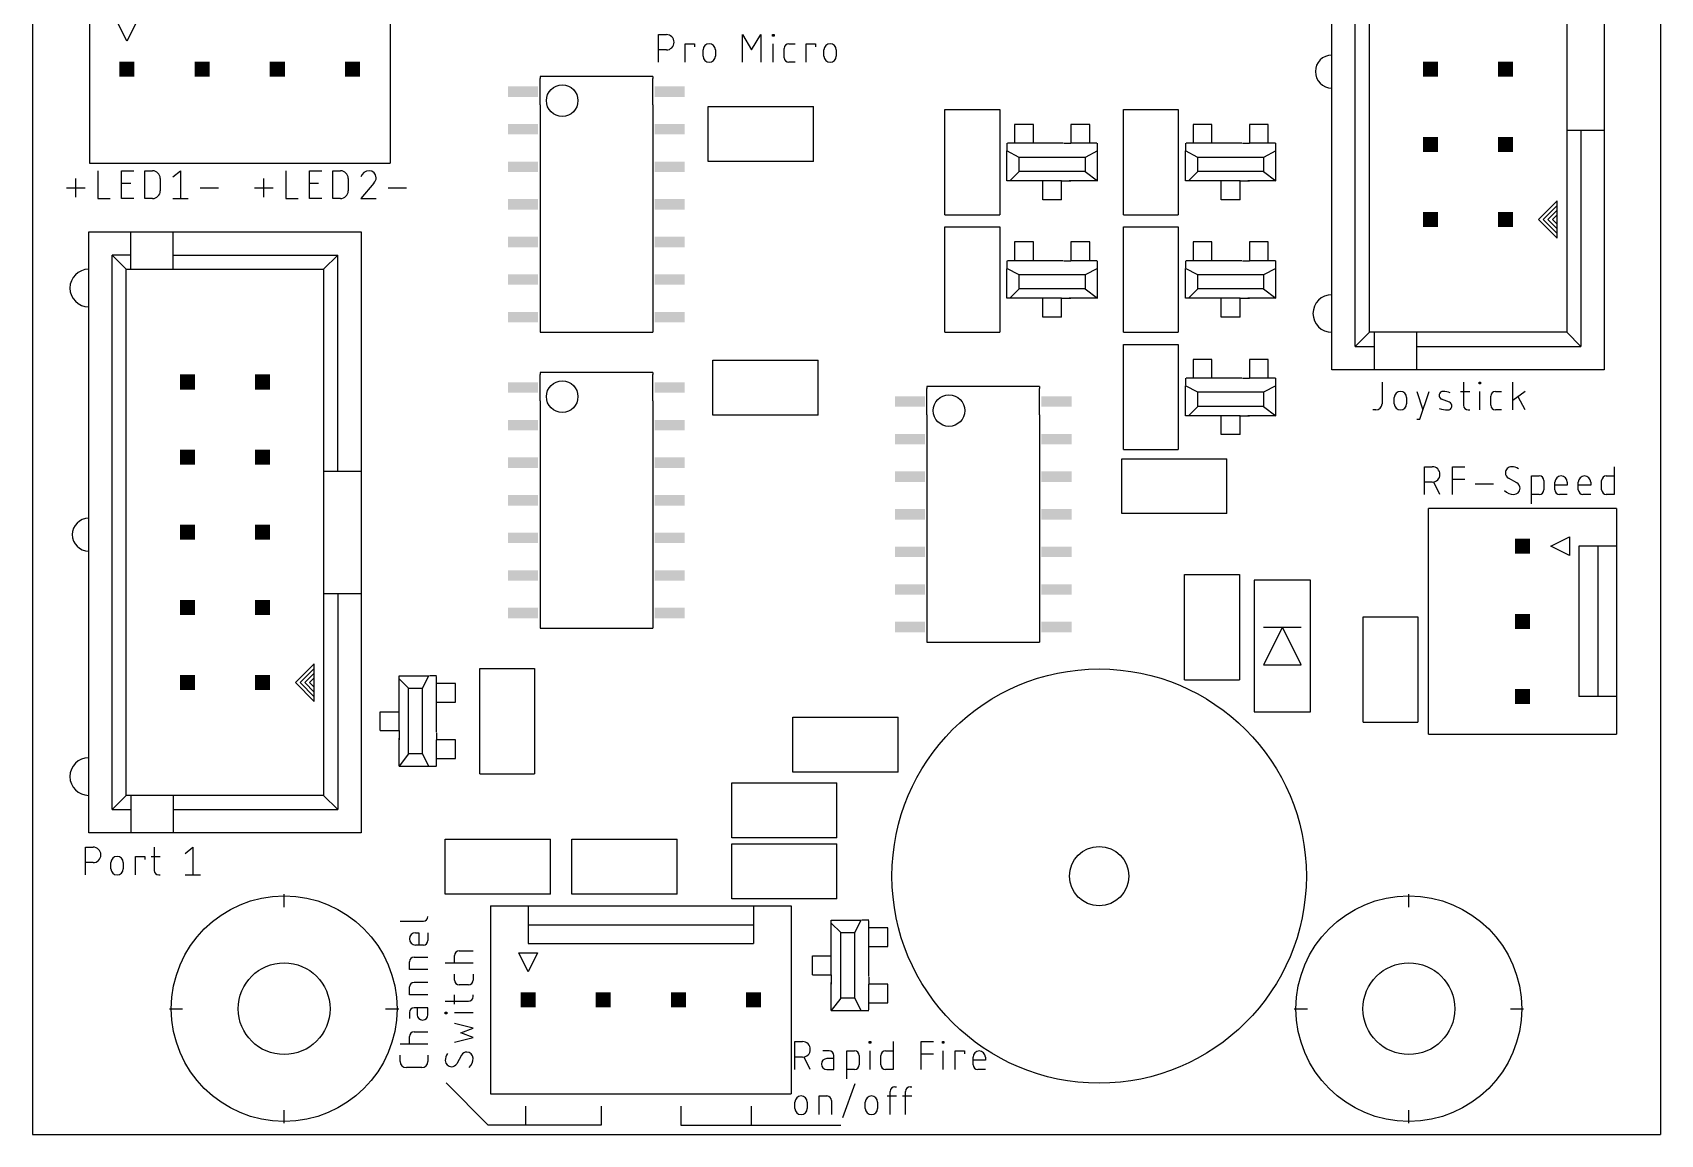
# Model space of a CAD drawing. Extents: x 0 to 55, y 0 to 97.5.
# Drawn here: x 0 to 55, y 0 to 37.2 of the extents above; entities that cross this region are included whole.
import ezdxf

# ---------------------------------------------------------------- set-up
doc = ezdxf.new("R2010")
doc.units = 0
for name, color, linetype in [('20', 30, 'CONTINUOUS'), ('21', 253, 'CONTINUOUS'), ('51', 253, 'CONTINUOUS')]:
    doc.layers.add(name, color=color, linetype=linetype)

# ---------------------------------------------------------------- blocks, each defined once
blk = doc.blocks.new('RECT')
blk.add_solid([(-0.5, -0.5), (0.5, -0.5), (-0.5, 0.5), (0.5, 0.5)])

msp = doc.modelspace()

# ---------------------------------------------------------------- linework, layer by layer
at = {"layer": '20'}
for p, q in [((0, 72), (0, 0)), ((55, 72), (55, 0)), ((0, 0), (55, 0))]:
    msp.add_line(p, q, dxfattribs=at)
at = {"layer": '21'}
for p, q in [((43.8962, 25.84), (43.8962, 46.16)), ((44.69, 26.6337), (44.69, 45.3663)), ((45.1662, 27.11), (45.1662, 44.89)), ((1.92, 39.175), (1.92, 32.825)), ((12.08, 39.175), (12.08, 32.825)), ((51.8338, 38.0638), (51.8338, 33.9362)), ((53.1038, 38.0638), (53.1038, 33.9362)), ((3.19, 36.9525), (2.8725, 37.5875)), ((3.5075, 37.5875), (3.19, 36.9525)), ((21.1518, 36.2331), (21.1518, 37.1729)), ((21.1518, 37.1729), (21.4129, 37.1729)), ((22.0495, 36.2331), (22.0495, 36.8596)), ((22.0495, 36.8596), (22.3628, 36.8596)), ((22.3628, 36.8596), (22.3628, 36.7552)), ((23.9821, 36.2331), (23.9821, 37.1729)), ((23.9821, 37.1729), (24.2954, 36.6508)), ((24.2954, 36.6508), (24.6086, 37.1729)), ((24.6086, 37.1729), (24.6086, 36.2331)), ((25.0008, 37.1207), (25.0008, 37.1729)), ((25.0008, 37.1729), (25.053, 37.1729)), ((25.053, 37.1207), (25.0008, 37.1207)), ((25.0269, 36.2331), (25.0269, 36.8596)), ((25.053, 37.1729), (25.053, 37.1207)), ((25.5548, 36.8596), (25.7637, 36.8596)), ((26.1338, 36.2331), (26.1338, 36.8596)), ((26.1338, 36.8596), (26.4471, 36.8596)), ((26.4471, 36.8596), (26.4471, 36.7552)), ((21.4129, 36.6508), (21.1518, 36.6508)), ((22.654, 36.4419), (22.654, 36.6508)), ((23.0717, 36.6508), (23.0717, 36.4419)), ((25.3982, 36.3897), (25.3982, 36.703)), ((26.7383, 36.4419), (26.7383, 36.6508)), ((27.156, 36.6508), (27.156, 36.4419)), ((20.955, 35.7505), (17.145, 35.7505)), ((17.145, 35.7505), (17.145, 35.687)), ((20.955, 35.7505), (20.955, 35.687)), ((25.7637, 36.2331), (25.5548, 36.2331)), ((17.145, 34.798), (17.145, 34.417)), ((20.955, 34.798), (20.955, 34.417)), ((22.8283, 34.7409), (26.3843, 34.7409)), ((22.8283, 32.8867), (22.8283, 34.7409)), ((26.3843, 32.8867), (26.3843, 34.7409)), ((30.8229, 31.0833), (30.8229, 34.6393)), ((30.8229, 34.6393), (32.6771, 34.6393)), ((32.6771, 34.6393), (32.6771, 31.0833)), ((36.8554, 31.0833), (36.8554, 34.6393)), ((36.8554, 34.6393), (38.7096, 34.6393)), ((38.7096, 34.6393), (38.7096, 31.0833)), ((51.8338, 33.9362), (51.8338, 27.11)), ((51.8338, 33.9362), (52.31, 33.9362)), ((52.31, 33.9362), (53.1038, 33.9362)), ((52.31, 33.9362), (52.31, 26.6337)), ((53.1038, 33.9362), (53.1038, 25.84)), ((17.145, 33.528), (17.145, 33.147)), ((20.955, 33.528), (20.955, 33.147)), ((32.92, 33.4963), (32.92, 33.2582)), ((33.3374, 33.02), (32.92, 33.2375)), ((32.92, 32.2262), (32.92, 33.2375)), ((35.5601, 33.02), (33.3374, 33.02)), ((33.3375, 32.5436), (33.3375, 33.0201)), ((34.825, 33.4963), (34.0725, 33.4963)), ((35.9775, 33.2375), (35.5601, 33.02)), ((35.5601, 33.02), (35.5601, 32.5438)), ((35.9776, 32.2263), (35.9776, 33.4963)), ((38.9524, 33.4963), (38.9524, 33.2582)), ((39.3698, 33.02), (38.9524, 33.2375)), ((38.9524, 32.2262), (38.9524, 33.2375)), ((41.5926, 33.02), (39.3698, 33.02)), ((39.37, 32.5436), (39.37, 33.0201)), ((40.8575, 33.4963), (40.105, 33.4963)), ((42.01, 33.2375), (41.5926, 33.02)), ((41.5926, 33.02), (41.5926, 32.5438)), ((42.01, 32.2263), (42.01, 33.4963)), ((1.92, 32.825), (12.08, 32.825)), ((2.2091, 32.5692), (2.2091, 31.6294)), ((3.0016, 31.6294), (3.0016, 32.5692)), ((3.0016, 32.5692), (3.4193, 32.5692)), ((3.7924, 31.6294), (3.7924, 32.5692)), ((3.7924, 32.5692), (4.0534, 32.5692)), ((4.7372, 32.3603), (4.9983, 32.5692)), ((4.9983, 32.5692), (4.9983, 31.6294)), ((8.5591, 32.5692), (8.5591, 31.6294)), ((9.3516, 31.6294), (9.3516, 32.5692)), ((9.3516, 32.5692), (9.7693, 32.5692)), ((10.1424, 31.6294), (10.1424, 32.5692)), ((10.1424, 32.5692), (10.4034, 32.5692)), ((26.3843, 32.8867), (22.8283, 32.8867)), ((33.3375, 32.5436), (33.0201, 32.2263)), ((33.9725, 32.5438), (33.3375, 32.5436)), ((35.5601, 32.5438), (33.9725, 32.5438)), ((35.5601, 32.5438), (35.9776, 32.2263)), ((39.37, 32.5436), (39.0526, 32.2263)), ((40.005, 32.5438), (39.37, 32.5436)), ((41.5926, 32.5438), (40.005, 32.5438)), ((41.5926, 32.5438), (42.01, 32.2263)), ((1.1494, 31.9948), (1.7759, 31.9948)), ((1.4626, 31.6816), (1.4626, 32.3081)), ((3.0016, 32.1515), (3.3149, 32.1515)), ((4.3145, 32.3081), (4.3145, 31.8904)), ((5.6604, 31.9948), (6.2869, 31.9948)), ((7.4994, 31.9948), (8.1259, 31.9948)), ((7.8126, 31.6816), (7.8126, 32.3081)), ((9.3516, 32.1515), (9.6649, 32.1515)), ((10.6645, 32.3081), (10.6645, 31.8904)), ((11.531, 32.1515), (11.0872, 31.6294)), ((12.0104, 31.9948), (12.6369, 31.9948)), ((17.145, 32.258), (17.145, 31.877)), ((20.955, 32.258), (20.955, 31.877)), ((33.0201, 32.2263), (32.92, 32.2262)), ((33.8725, 32.2263), (33.0201, 32.2263)), ((35.9776, 32.2263), (35.0251, 32.2263)), ((39.0526, 32.2263), (38.9524, 32.2262)), ((39.9049, 32.2263), (39.0526, 32.2263)), ((42.01, 32.2263), (41.0575, 32.2263)), ((2.2091, 31.6294), (2.6268, 31.6294)), ((3.4193, 31.6294), (3.0016, 31.6294)), ((4.0534, 31.6294), (3.7924, 31.6294)), ((4.7372, 31.6294), (5.2593, 31.6294)), ((8.5591, 31.6294), (8.9768, 31.6294)), ((9.7693, 31.6294), (9.3516, 31.6294)), ((10.4034, 31.6294), (10.1424, 31.6294)), ((11.0872, 31.6294), (11.6093, 31.6294)), ((51.5162, 31.555), (50.8812, 30.92)), ((51.5162, 31.3962), (51.04, 30.92)), ((51.5162, 31.3962), (51.5162, 31.555)), ((51.5162, 31.2375), (51.5162, 31.3962)), ((17.145, 30.988), (17.145, 30.607)), ((20.955, 30.988), (20.955, 30.607)), ((30.8229, 31.0833), (32.6771, 31.0833)), ((36.8554, 31.0833), (38.7096, 31.0833)), ((50.8812, 30.92), (51.5162, 30.285)), ((51.04, 30.92), (51.5162, 30.4437)), ((51.5162, 31.2375), (51.1987, 30.92)), ((51.1987, 30.92), (51.5162, 30.6025)), ((51.5162, 31.0787), (51.3575, 30.92)), ((51.3575, 30.92), (51.5162, 30.7612)), ((51.5162, 31.0787), (51.5162, 31.2375)), ((51.5162, 30.7612), (51.5162, 31.0787)), ((1.8962, 10.19), (1.8962, 30.51)), ((1.8962, 30.51), (3.325, 30.51)), ((3.325, 30.51), (4.7537, 30.51)), ((3.325, 29.7163), (3.325, 30.51)), ((4.7537, 30.51), (11.1038, 30.51)), ((4.7537, 29.7163), (4.7537, 30.51)), ((11.1038, 30.51), (11.1038, 22.4138)), ((30.8229, 27.1145), (30.8229, 30.6705)), ((30.8229, 30.6705), (32.6771, 30.6705)), ((32.6771, 30.6705), (32.6771, 27.1145)), ((36.8554, 27.1145), (36.8554, 30.6705)), ((36.8554, 30.6705), (38.7096, 30.6705)), ((38.7096, 30.6705), (38.7096, 27.1145)), ((51.5162, 30.6025), (51.5162, 30.7612)), ((51.5162, 30.4437), (51.5162, 30.6025)), ((51.5162, 30.285), (51.5162, 30.4437)), ((2.69, 10.9837), (2.69, 29.7163)), ((3.325, 29.7163), (2.69, 29.7163)), ((3.1662, 29.24), (2.69, 29.7163)), ((3.325, 29.24), (3.325, 29.7163)), ((4.7537, 29.24), (4.7537, 29.7163)), ((4.7537, 29.7163), (10.31, 29.7163)), ((9.8338, 29.24), (10.31, 29.7163)), ((10.31, 22.4138), (10.31, 29.7163)), ((17.145, 29.718), (17.145, 29.337)), ((20.955, 29.718), (20.955, 29.337)), ((3.1662, 11.46), (3.1662, 29.24)), ((3.1662, 29.24), (3.325, 29.24)), ((3.325, 29.24), (4.7537, 29.24)), ((4.7537, 29.24), (9.8338, 29.24)), ((9.8338, 29.24), (9.8338, 22.4138)), ((32.92, 29.5275), (32.92, 29.2894)), ((33.3374, 29.0512), (32.92, 29.2687)), ((32.92, 28.2574), (32.92, 29.2687)), ((34.825, 29.5275), (34.0725, 29.5275)), ((35.9775, 29.2687), (35.5601, 29.0512)), ((35.9776, 28.2575), (35.9776, 29.5275)), ((38.9524, 29.5275), (38.9524, 29.2894)), ((39.3698, 29.0512), (38.9524, 29.2687)), ((38.9524, 28.2574), (38.9524, 29.2687)), ((40.8575, 29.5275), (40.105, 29.5275)), ((42.01, 29.2687), (41.5926, 29.0512)), ((42.01, 28.2575), (42.01, 29.5275)), ((35.5601, 29.0512), (33.3374, 29.0512)), ((33.3375, 28.5749), (33.3375, 29.0513)), ((35.5601, 29.0512), (35.5601, 28.575)), ((41.5926, 29.0512), (39.3698, 29.0512)), ((39.37, 28.5749), (39.37, 29.0513)), ((41.5926, 29.0512), (41.5926, 28.575)), ((17.145, 28.448), (17.145, 28.067)), ((20.955, 28.448), (20.955, 28.067)), ((33.0201, 28.2575), (32.92, 28.2574)), ((33.3375, 28.5749), (33.0201, 28.2575)), ((33.8725, 28.2575), (33.0201, 28.2575)), ((33.9725, 28.575), (33.3375, 28.5749)), ((35.5601, 28.575), (33.9725, 28.575)), ((35.9776, 28.2575), (35.0251, 28.2575)), ((35.5601, 28.575), (35.9776, 28.2575)), ((39.0526, 28.2575), (38.9524, 28.2574)), ((39.37, 28.5749), (39.0526, 28.2575)), ((39.9049, 28.2575), (39.0526, 28.2575)), ((40.005, 28.575), (39.37, 28.5749)), ((41.5926, 28.575), (40.005, 28.575)), ((42.01, 28.2575), (41.0575, 28.2575)), ((41.5926, 28.575), (42.01, 28.2575)), ((17.145, 27.178), (17.145, 27.1145)), ((17.145, 27.1145), (20.955, 27.1145)), ((20.955, 27.178), (20.955, 27.1145)), ((30.8229, 27.1145), (32.6771, 27.1145)), ((36.8554, 27.1145), (38.7096, 27.1145)), ((44.69, 26.6337), (45.1662, 27.11)), ((45.325, 27.11), (45.1662, 27.11)), ((46.7537, 27.11), (45.325, 27.11)), ((45.325, 27.11), (45.325, 26.6337)), ((51.8338, 27.11), (46.7537, 27.11)), ((46.7537, 27.11), (46.7537, 26.6337)), ((52.31, 26.6337), (51.8338, 27.11)), ((36.8554, 23.1457), (36.8554, 26.7018)), ((36.8554, 26.7018), (38.7096, 26.7018)), ((38.7096, 26.7018), (38.7096, 23.1457)), ((44.69, 26.6337), (45.325, 26.6337)), ((45.325, 26.6337), (45.325, 25.84)), ((46.7537, 26.6337), (46.7537, 25.84)), ((46.7537, 26.6337), (52.31, 26.6337)), ((22.987, 26.1684), (26.543, 26.1684)), ((22.987, 24.3142), (22.987, 26.1684)), ((26.543, 24.3142), (26.543, 26.1684)), ((20.955, 25.7492), (17.145, 25.7492)), ((17.145, 25.7492), (17.145, 25.6858)), ((20.955, 25.7492), (20.955, 25.6858)), ((38.9524, 25.5587), (38.9524, 25.3207)), ((39.3698, 25.0825), (38.9524, 25.3)), ((38.9524, 24.2887), (38.9524, 25.3)), ((40.8575, 25.5587), (40.105, 25.5587)), ((42.01, 25.3), (41.5926, 25.0825)), ((42.01, 24.2888), (42.01, 25.5587)), ((45.325, 25.84), (43.8962, 25.84)), ((46.7537, 25.84), (45.325, 25.84)), ((45.5951, 25.4254), (45.5951, 24.6944)), ((53.1038, 25.84), (46.7537, 25.84)), ((48.3495, 25.4254), (48.3495, 24.6422)), ((48.8705, 25.3732), (48.8705, 25.4254)), ((48.8705, 25.4254), (48.9227, 25.4254)), ((48.9227, 25.3732), (48.8705, 25.3732)), ((48.9227, 25.4254), (48.9227, 25.3732)), ((50.0089, 24.4856), (50.0089, 25.4254)), ((17.145, 24.7968), (17.145, 24.4158)), ((20.955, 24.7968), (20.955, 24.4158)), ((34.0225, 25.2767), (30.2125, 25.2767)), ((30.2125, 25.2767), (30.2125, 25.2133)), ((34.0225, 25.2767), (34.0225, 25.2133)), ((41.5926, 25.0825), (39.3698, 25.0825)), ((39.37, 24.6061), (39.37, 25.0826)), ((41.5926, 25.0825), (41.5926, 24.6063)), ((46.0055, 24.6944), (46.0055, 24.9033)), ((46.4232, 24.9033), (46.4232, 24.6944)), ((46.7675, 25.1121), (46.9764, 24.4856)), ((46.8719, 24.1723), (47.1852, 25.1121)), ((47.8689, 24.7467), (47.6078, 24.8511)), ((48.2451, 25.1121), (48.5584, 25.1121)), ((48.8966, 24.4856), (48.8966, 25.1121)), ((49.2679, 24.6422), (49.2679, 24.9555)), ((49.4245, 25.1121), (49.6334, 25.1121)), ((50.4266, 25.1121), (50.0089, 24.7989)), ((50.4266, 24.4856), (50.1916, 24.9294)), ((26.543, 24.3142), (22.987, 24.3142)), ((30.2125, 24.3243), (30.2125, 23.9433)), ((34.0225, 24.3243), (34.0225, 23.9433)), ((39.0526, 24.2888), (38.9524, 24.2887)), ((39.37, 24.6061), (39.0526, 24.2888)), ((39.9049, 24.2888), (39.0526, 24.2888)), ((40.005, 24.6063), (39.37, 24.6061)), ((41.5926, 24.6063), (40.005, 24.6063)), ((42.01, 24.2888), (41.0575, 24.2888)), ((41.5926, 24.6063), (42.01, 24.2888)), ((45.3863, 24.4856), (45.2819, 24.4856)), ((48.5062, 24.4856), (48.5584, 24.4856)), ((49.6334, 24.4856), (49.4245, 24.4856)), ((46.7675, 24.1723), (46.8719, 24.1723)), ((17.145, 23.5267), (17.145, 23.1457)), ((20.955, 23.5267), (20.955, 23.1457)), ((36.8554, 23.1457), (38.7096, 23.1457)), ((30.2125, 23.0542), (30.2125, 22.6732)), ((34.0225, 23.0542), (34.0225, 22.6732)), ((36.7983, 22.8346), (40.3543, 22.8346)), ((36.7983, 20.9804), (36.7983, 22.8346)), ((40.3543, 20.9804), (40.3543, 22.8346)), ((47.0281, 21.6281), (47.0281, 22.5679)), ((47.0281, 22.5679), (47.2892, 22.5679)), ((47.969, 21.6281), (47.969, 22.5679)), ((47.969, 22.5679), (48.3867, 22.5679)), ((53.4313, 22.5679), (53.4313, 21.6281)), ((9.8338, 22.4138), (9.8338, 18.2862)), ((9.8338, 22.4138), (10.31, 22.4138)), ((10.31, 22.4138), (11.1038, 22.4138)), ((11.1038, 22.4138), (11.1038, 18.2862)), ((17.145, 22.2568), (17.145, 21.8758)), ((20.955, 22.2568), (20.955, 21.8758)), ((47.2892, 22.0458), (47.0281, 22.0458)), ((47.5502, 21.6281), (47.3414, 22.0458)), ((47.969, 22.1502), (48.3867, 22.1502)), ((50.1528, 22.0197), (49.8656, 22.1763)), ((50.6453, 21.3148), (50.6453, 22.2546)), ((50.6453, 22.2546), (50.9064, 22.2546)), ((51.063, 22.098), (51.063, 21.7847)), ((51.4332, 21.7847), (51.4332, 22.0458)), ((51.8509, 22.0458), (51.8509, 21.9414)), ((52.2257, 21.7847), (52.2257, 22.0458)), ((52.6434, 22.0458), (52.6434, 21.9414)), ((53.0136, 21.7847), (53.0136, 22.098)), ((53.1702, 22.2546), (53.4313, 22.2546)), ((30.2125, 21.7843), (30.2125, 21.4032)), ((34.0225, 21.7843), (34.0225, 21.4032)), ((48.738, 21.9936), (49.3645, 21.9936)), ((50.9064, 21.6281), (50.6453, 21.6281)), ((51.8509, 21.9414), (51.4332, 21.9414)), ((51.8509, 21.6281), (51.5899, 21.6281)), ((52.6434, 21.9414), (52.2257, 21.9414)), ((52.6434, 21.6281), (52.3823, 21.6281)), ((53.4313, 21.6281), (53.1702, 21.6281)), ((17.145, 20.9868), (17.145, 20.6058)), ((20.955, 20.9868), (20.955, 20.6058)), ((40.3543, 20.9804), (36.7983, 20.9804)), ((47.165, 13.53), (47.165, 21.15)), ((53.515, 21.15), (47.165, 21.15)), ((53.515, 21.15), (53.515, 19.88)), ((30.2125, 20.5143), (30.2125, 20.1333)), ((34.0225, 20.5143), (34.0225, 20.1333)), ((51.2925, 19.88), (51.9275, 20.1975)), ((51.9275, 19.5625), (51.2925, 19.88)), ((51.9275, 20.1975), (51.9275, 19.5625)), ((52.88, 19.88), (52.245, 19.88)), ((52.245, 19.88), (52.245, 14.8)), ((53.515, 19.88), (52.88, 19.88)), ((52.88, 19.88), (52.88, 14.8)), ((53.515, 19.88), (53.515, 14.8)), ((17.145, 19.7168), (17.145, 19.3358)), ((20.955, 19.7168), (20.955, 19.3358)), ((30.2125, 19.2443), (30.2125, 18.8633)), ((34.0225, 19.2443), (34.0225, 18.8633)), ((38.9192, 15.367), (38.9192, 18.923)), ((38.9192, 18.923), (40.7734, 18.923)), ((40.7734, 18.923), (40.7734, 15.367)), ((41.275, 18.7325), (41.275, 14.2875)), ((43.18, 18.7325), (41.275, 18.7325)), ((43.18, 14.2875), (43.18, 18.7325)), ((9.8338, 18.2862), (9.8338, 11.46)), ((9.8338, 18.2862), (10.31, 18.2862)), ((10.31, 18.2862), (11.1038, 18.2862)), ((10.31, 18.2862), (10.31, 10.9837)), ((11.1038, 18.2862), (11.1038, 10.19)), ((17.145, 18.4468), (17.145, 18.0658)), ((20.955, 18.4468), (20.955, 18.0658)), ((30.2125, 17.9743), (30.2125, 17.5933)), ((34.0225, 17.9743), (34.0225, 17.5933)), ((17.145, 17.1768), (17.145, 17.1133)), ((17.145, 17.1133), (20.955, 17.1133)), ((20.955, 17.1768), (20.955, 17.1133)), ((42.2275, 17.145), (41.5925, 15.875)), ((41.5925, 17.145), (42.8625, 17.145)), ((42.8625, 15.875), (42.2275, 17.145)), ((44.9517, 13.9383), (44.9517, 17.4943)), ((44.9517, 17.4943), (46.8058, 17.4943)), ((46.8058, 17.4943), (46.8058, 13.9383)), ((30.2125, 16.7043), (30.2125, 16.6408)), ((30.2125, 16.6408), (34.0225, 16.6408)), ((34.0225, 16.7043), (34.0225, 16.6408)), ((9.5162, 15.905), (8.8812, 15.27)), ((9.5162, 15.7462), (9.04, 15.27)), ((9.5162, 15.5875), (9.1987, 15.27)), ((9.5162, 15.4287), (9.3575, 15.27)), ((9.5162, 15.7462), (9.5162, 15.905)), ((9.5162, 15.5875), (9.5162, 15.7462)), ((9.5162, 15.4287), (9.5162, 15.5875)), ((9.5162, 15.1112), (9.5162, 15.4287)), ((12.3824, 15.4988), (13.3937, 15.4988)), ((12.3825, 15.3987), (12.3824, 15.4988)), ((13.1762, 15.0814), (13.3937, 15.4988)), ((13.6525, 15.4988), (13.4144, 15.4988)), ((15.1067, 12.192), (15.1067, 15.748)), ((15.1067, 15.748), (16.9609, 15.748)), ((16.9609, 15.748), (16.9609, 12.192)), ((41.5925, 15.875), (42.8625, 15.875)), ((8.8812, 15.27), (9.5162, 14.635)), ((9.04, 15.27), (9.5162, 14.7937)), ((9.1987, 15.27), (9.5162, 14.9525)), ((9.3575, 15.27), (9.5162, 15.1112)), ((9.5162, 14.9525), (9.5162, 15.1112)), ((9.5162, 14.7937), (9.5162, 14.9525)), ((12.6999, 15.0813), (12.3825, 15.3987)), ((12.3825, 14.5463), (12.3825, 15.3987)), ((12.7, 14.4463), (12.6999, 15.0813)), ((12.6999, 15.0813), (13.1763, 15.0813)), ((13.1762, 12.8587), (13.1762, 15.0814)), ((38.9192, 15.367), (40.7734, 15.367)), ((9.5162, 14.635), (9.5162, 14.7937)), ((12.7, 12.8587), (12.7, 14.4463)), ((13.6525, 13.5938), (13.6525, 14.3462)), ((52.88, 14.8), (52.245, 14.8)), ((53.515, 14.8), (52.88, 14.8)), ((53.515, 14.8), (53.515, 13.53)), ((25.6858, 14.1034), (29.2417, 14.1034)), ((25.6858, 12.2492), (25.6858, 14.1034)), ((29.2417, 12.2492), (29.2417, 14.1034)), ((41.275, 14.2875), (43.18, 14.2875)), ((44.9517, 13.9383), (46.8058, 13.9383)), ((12.3825, 12.4412), (12.3825, 13.3937)), ((47.165, 13.53), (53.515, 13.53)), ((12.7, 12.8587), (12.3825, 12.4412)), ((13.1762, 12.8587), (12.7, 12.8587)), ((13.3937, 12.4413), (13.1762, 12.8587)), ((12.3825, 12.4412), (13.6525, 12.4412)), ((15.1067, 12.192), (16.9609, 12.192)), ((29.2417, 12.2492), (25.6858, 12.2492)), ((23.622, 11.8809), (27.178, 11.8809)), ((23.622, 10.0267), (23.622, 11.8809)), ((27.178, 10.0267), (27.178, 11.8809)), ((2.69, 10.9837), (3.1662, 11.46)), ((3.325, 11.46), (3.1662, 11.46)), ((4.7537, 11.46), (3.325, 11.46)), ((3.325, 11.46), (3.325, 10.9837)), ((9.8338, 11.46), (4.7537, 11.46)), ((4.7537, 11.46), (4.7537, 10.9837)), ((10.31, 10.9837), (9.8338, 11.46)), ((2.69, 10.9837), (3.325, 10.9837)), ((3.325, 10.9837), (3.325, 10.19)), ((4.7537, 10.9837), (4.7537, 10.19)), ((4.7537, 10.9837), (10.31, 10.9837)), ((3.325, 10.19), (1.8962, 10.19)), ((4.7537, 10.19), (3.325, 10.19)), ((11.1038, 10.19), (4.7537, 10.19)), ((13.9383, 9.9759), (17.4943, 9.9759)), ((13.9383, 8.1217), (13.9383, 9.9759)), ((17.4943, 8.1217), (17.4943, 9.9759)), ((18.2245, 9.9759), (21.7805, 9.9759)), ((18.2245, 8.1217), (18.2245, 9.9759)), ((21.7805, 8.1217), (21.7805, 9.9759)), ((27.178, 10.0267), (23.622, 10.0267)), ((1.7844, 8.7694), (1.7844, 9.7092)), ((1.7844, 9.7092), (2.0454, 9.7092)), ((3.4745, 8.7694), (3.4745, 9.3959)), ((3.4745, 9.3959), (3.7878, 9.3959)), ((3.7878, 9.3959), (3.7878, 9.2915)), ((4.0021, 9.3959), (4.3153, 9.3959)), ((4.1065, 9.7092), (4.1065, 8.926)), ((5.1545, 9.5003), (5.4155, 9.7092)), ((5.4155, 9.7092), (5.4155, 8.7694)), ((23.622, 9.8171), (27.178, 9.8171)), ((23.622, 7.9629), (23.622, 9.8171)), ((27.178, 7.9629), (27.178, 9.8171)), ((2.0454, 9.187), (1.7844, 9.187)), ((2.6464, 8.9782), (2.6464, 9.187)), ((3.0641, 9.187), (3.0641, 8.9782)), ((4.2631, 8.7694), (4.3153, 8.7694)), ((5.1545, 8.7694), (5.6766, 8.7694)), ((8.5, 7.679), (8.5, 8.1234)), ((17.4943, 8.1217), (13.9383, 8.1217)), ((15.4713, 7.7225), (25.6313, 7.7225)), ((15.4713, 7.7225), (15.4713, 1.3725)), ((16.7413, 7.7225), (16.7413, 7.0875)), ((21.7805, 8.1217), (18.2245, 8.1217)), ((27.178, 7.9629), (23.622, 7.9629)), ((24.3613, 7.7225), (24.3613, 7.0875)), ((25.6313, 7.7225), (25.6313, 1.3725)), ((46.5, 7.679), (46.5, 8.1234)), ((12.4206, 7.2047), (13.2038, 7.2047)), ((26.9874, 7.2438), (27.9987, 7.2438)), ((26.9875, 7.1437), (26.9874, 7.2438)), ((27.7812, 6.8264), (27.9987, 7.2438)), ((28.2575, 7.2438), (28.0194, 7.2438)), ((12.9427, 6.8174), (13.0471, 6.8174)), ((13.0471, 6.8174), (13.0471, 6.3997)), ((13.3604, 6.8174), (13.3604, 6.5563)), ((16.7413, 7.0875), (16.7413, 6.4525)), ((16.7413, 7.0875), (24.3613, 7.0875)), ((24.3613, 7.0875), (24.3613, 6.4525)), ((27.3049, 6.8263), (26.9875, 7.1437)), ((26.9875, 6.2913), (26.9875, 7.1437)), ((27.305, 6.1913), (27.3049, 6.8263)), ((27.3049, 6.8263), (27.7813, 6.8263)), ((27.7812, 4.6037), (27.7812, 6.8264)), ((13.2038, 6.3997), (12.9427, 6.3997)), ((14.4145, 6.2052), (14.8844, 6.2052)), ((16.7413, 5.5), (16.4238, 6.135)), ((16.4238, 6.135), (17.0587, 6.135)), ((16.7413, 6.4525), (24.3613, 6.4525)), ((17.0587, 6.135), (16.7413, 5.5)), ((27.305, 4.6037), (27.305, 6.1913)), ((28.2575, 5.3388), (28.2575, 6.0912)), ((12.7339, 5.5767), (12.7339, 5.8378)), ((13.3604, 5.5767), (12.7339, 5.5767)), ((12.8905, 5.9944), (13.3604, 5.9944)), ((14.8844, 5.7875), (13.9446, 5.7875)), ((14.2579, 5.7875), (14.2579, 6.0486)), ((12.7339, 4.7233), (12.7339, 4.9843)), ((12.8905, 5.141), (13.3604, 5.141)), ((14.2579, 5.2137), (14.2579, 5.4225)), ((14.7278, 5.057), (14.4145, 5.057)), ((14.8844, 5.4225), (14.8844, 5.2137)), ((26.9875, 4.1862), (26.9875, 5.1387)), ((13.3604, 4.7233), (12.7339, 4.7233)), ((13.9446, 4.5044), (14.7278, 4.5044)), ((14.2579, 4.4), (14.2579, 4.7133)), ((14.8844, 4.6611), (14.8844, 4.7133)), ((27.305, 4.6037), (26.9875, 4.1862)), ((27.7812, 4.6037), (27.305, 4.6037)), ((27.9987, 4.1863), (27.7812, 4.6037)), ((4.6266, 4.25), (5.071, 4.25)), ((11.929, 4.25), (12.3734, 4.25)), ((12.7339, 4.1263), (12.7339, 3.9175)), ((13.3604, 4.283), (12.8905, 4.283)), ((12.9949, 4.283), (12.9949, 4.048)), ((13.3604, 4.048), (13.3604, 4.283)), ((13.9446, 4.0805), (13.9446, 4.1327)), ((13.9446, 4.1327), (13.9968, 4.1327)), ((13.9968, 4.0805), (13.9446, 4.0805)), ((13.9968, 4.1327), (13.9968, 4.0805)), ((14.8844, 4.1066), (14.2579, 4.1066)), ((26.9875, 4.1862), (28.2575, 4.1862)), ((42.6266, 4.25), (43.071, 4.25)), ((49.929, 4.25), (50.3734, 4.25)), ((12.7339, 3.0469), (12.7339, 3.308)), ((12.8905, 3.4646), (13.3604, 3.4646)), ((14.8844, 3.5927), (14.2579, 3.7493)), ((14.4667, 3.4361), (14.8844, 3.5927)), ((14.8844, 3.2794), (14.4667, 3.4361)), ((13.3604, 3.0469), (12.4206, 3.0469)), ((14.2579, 3.1228), (14.8844, 3.2794)), ((25.7556, 2.1971), (25.7556, 3.1369)), ((25.7556, 3.1369), (26.0167, 3.1369)), ((26.912, 2.8236), (26.7032, 2.8236)), ((27.5135, 1.8838), (27.5135, 2.8236)), ((27.5135, 2.8236), (27.7746, 2.8236)), ((28.2708, 3.0847), (28.2708, 3.1369)), ((28.2708, 3.1369), (28.323, 3.1369)), ((28.323, 3.0847), (28.2708, 3.0847)), ((28.2969, 2.1971), (28.2969, 2.8236)), ((28.323, 3.1369), (28.323, 3.0847)), ((28.8193, 2.8236), (29.0803, 2.8236)), ((29.0803, 3.1369), (29.0803, 2.1971)), ((30.0188, 2.1971), (30.0188, 3.1369)), ((30.0188, 3.1369), (30.4365, 3.1369)), ((30.7397, 3.0847), (30.7397, 3.1369)), ((30.7397, 3.1369), (30.7919, 3.1369)), ((30.7919, 3.0847), (30.7397, 3.0847)), ((30.7658, 2.1971), (30.7658, 2.8236)), ((30.7919, 3.1369), (30.7919, 3.0847)), ((31.1717, 2.1971), (31.1717, 2.8236)), ((31.1717, 2.8236), (31.485, 2.8236)), ((31.485, 2.8236), (31.485, 2.7192)), ((12.4206, 2.4694), (12.4206, 2.6783)), ((13.1516, 2.2606), (12.6294, 2.2606)), ((13.3604, 2.6783), (13.3604, 2.4694)), ((14.4928, 2.6783), (14.3362, 2.3911)), ((26.0167, 2.6148), (25.7556, 2.6148)), ((26.2777, 2.1971), (26.0689, 2.6148)), ((27.0687, 2.5626), (26.8337, 2.5626)), ((27.0687, 2.1971), (27.0687, 2.667)), ((27.9312, 2.667), (27.9312, 2.3537)), ((28.6626, 2.3537), (28.6626, 2.667)), ((30.0188, 2.7192), (30.4365, 2.7192)), ((31.7761, 2.3537), (31.7761, 2.6148)), ((32.1938, 2.5104), (31.7761, 2.5104)), ((32.1938, 2.6148), (32.1938, 2.5104)), ((15.3988, 0.3175), (13.97, 1.7463)), ((26.8337, 2.1971), (27.0687, 2.1971)), ((27.371, 0.5687), (27.7887, 1.7173)), ((27.7746, 2.1971), (27.5135, 2.1971)), ((29.0803, 2.1971), (28.8193, 2.1971)), ((32.1938, 2.1971), (31.9328, 2.1971)), ((15.4713, 1.3725), (25.6313, 1.3725)), ((26.5786, 0.6731), (26.5786, 1.2996)), ((26.5786, 1.2996), (26.8396, 1.2996)), ((26.9962, 1.143), (26.9962, 0.6731)), ((28.8715, 1.2996), (29.1848, 1.2996)), ((28.976, 0.6731), (28.976, 1.4563)), ((29.1326, 1.6129), (29.1848, 1.6129)), ((29.3897, 1.2996), (29.703, 1.2996)), ((29.4941, 0.6731), (29.4941, 1.4563)), ((29.6508, 1.6129), (29.703, 1.6129)), ((8.5, 0.3765), (8.5, 0.821)), ((16.6687, 0.3175), (16.6687, 0.9525)), ((19.2088, 0.9525), (19.2088, 0.3175)), ((21.9075, 0.9525), (21.9075, 0.3175)), ((24.2888, 0.3175), (24.2888, 0.9525)), ((25.7556, 0.8819), (25.7556, 1.0908)), ((26.1733, 1.0908), (26.1733, 0.8819)), ((28.133, 0.8819), (28.133, 1.0908)), ((28.5507, 1.0908), (28.5507, 0.8819)), ((46.5, 0.3765), (46.5, 0.821)), ((16.6687, 0.3175), (15.3988, 0.3175)), ((19.2088, 0.3175), (16.6687, 0.3175)), ((21.9075, 0.3175), (24.2888, 0.3175)), ((24.2888, 0.3175), (25.7175, 0.3175)), ((25.7175, 0.3175), (27.305, 0.3175))]:
    msp.add_line(p, q, dxfattribs=at)
for centre, radius in [((17.8943, 34.9377), 0.5334), ((17.8943, 24.9365), 0.5334), ((30.9618, 24.464), 0.5334), ((36.0363, 8.7313), 7), ((36.0363, 8.7313), 1), ((8.5, 4.25), 3.8133), ((46.5, 4.25), 3.8133)]:
    msp.add_circle(centre, radius, dxfattribs=at)
for centre, radius, start, end in [((21.4129, 36.9118), 0.2611, 270, 90), ((22.8628, 36.6508), 0.2088, 0, 180), ((25.5548, 36.703), 0.1566, 90, 180), ((26.9471, 36.6508), 0.2088, 0, 180), ((22.8628, 36.4419), 0.2088, 180, 0), ((25.5548, 36.3897), 0.1566, 180, 270), ((26.9471, 36.4419), 0.2088, 180, 0), ((43.8962, 35.9207), 0.5556, 90, 270), ((4.0534, 32.3081), 0.2611, 0, 90), ((10.4034, 32.3081), 0.2611, 0, 90), ((11.3744, 32.2673), 0.3018, 90.0001, 162.055), ((11.3744, 32.3342), 0.235, 0, 90), ((11.357, 32.3342), 0.2524, 313.6042, 359.9995), ((4.0534, 31.8904), 0.2611, 269.9993, 0), ((10.4034, 31.8904), 0.2611, 269.9993, 0), ((1.8962, 28.605), 0.635, 90, 270), ((43.8962, 27.745), 0.635, 90, 270), ((46.2144, 24.9033), 0.2088, 0, 180), ((47.6581, 24.9768), 0.1354, 89.1826, 248.1983), ((47.6516, 24.5193), 0.5929, 65.7606, 89.1826), ((49.4245, 24.9555), 0.1566, 90, 180), ((45.3863, 24.6944), 0.2088, 270, 0), ((46.2144, 24.6944), 0.2088, 180, 0), ((47.8293, 25.3709), 0.8854, 250.2085, 269.1826), ((47.8186, 24.621), 0.1354, 269.1826, 68.1983), ((48.5062, 24.6422), 0.1566, 180, 270), ((49.4245, 24.6422), 0.1566, 180, 270), ((47.2892, 22.3068), 0.2611, 270, 90), ((49.9701, 22.3591), 0.2088, 89.9991, 180), ((49.97, 22.1763), 0.3916, 53.1301, 89.9991), ((49.9733, 22.3591), 0.2121, 179.9997, 239.4903), ((50.0451, 21.8369), 0.2121, 0.0001, 59.4899), ((50.9064, 22.098), 0.1566, 0.0011, 90), ((51.6421, 22.0458), 0.2088, 0, 180), ((52.4345, 22.0458), 0.2088, 0, 180), ((53.1702, 22.098), 0.1566, 90, 180), ((50.0484, 22.0693), 0.4412, 224.7611, 269.9999), ((50.0484, 21.8369), 0.2088, 270, 0), ((50.9064, 21.7847), 0.1566, 270, 0), ((51.5899, 21.7847), 0.1566, 180, 270), ((52.3823, 21.7847), 0.1566, 180, 270), ((53.1702, 21.7847), 0.1566, 180, 270), ((1.8962, 20.2706), 0.5556, 90, 270), ((1.8962, 12.095), 0.635, 90, 270), ((2.0454, 9.4481), 0.2611, 270, 90), ((2.8552, 9.187), 0.2088, 0, 180), ((2.8552, 8.9782), 0.2088, 180, 0), ((4.2631, 8.926), 0.1566, 180, 270), ((13.2038, 7.3613), 0.1566, 270, 0), ((12.9427, 6.6085), 0.2088, 90, 270), ((13.2038, 6.5563), 0.1566, 270, 0), ((14.4145, 6.0486), 0.1566, 90.0011, 180), ((12.8905, 5.8378), 0.1566, 90.0011, 180), ((12.8905, 4.9843), 0.1566, 90.0011, 180), ((14.4145, 5.2137), 0.1566, 180, 270), ((14.7278, 5.2137), 0.1566, 270, 0), ((14.7278, 4.6611), 0.1566, 270, 0), ((12.8905, 4.1263), 0.1566, 90, 180), ((13.1777, 4.048), 0.1827, 180, 0), ((12.8905, 3.308), 0.1566, 90.0011, 180), ((14.6756, 2.5706), 0.2121, 90.0001, 149.4899), ((14.6756, 2.5739), 0.2088, 0, 90), ((26.0167, 2.8758), 0.2611, 270, 90), ((26.912, 2.667), 0.1566, 0, 90), ((27.7746, 2.667), 0.1566, 0.0011, 90), ((28.8193, 2.667), 0.1566, 90, 180), ((31.985, 2.6148), 0.2088, 0, 180), ((12.6294, 2.4695), 0.2089, 180.0017, 270), ((13.1516, 2.4694), 0.2088, 270, 0), ((14.3362, 2.4956), 0.3916, 143.1292, 180), ((14.1534, 2.4956), 0.2088, 180, 270), ((14.1534, 2.4988), 0.2121, 269.9997, 329.4903), ((14.4432, 2.5739), 0.4412, 314.7611, 359.9999), ((26.8337, 2.3798), 0.1827, 90, 270), ((27.7746, 2.3537), 0.1566, 270, 0), ((28.8193, 2.3537), 0.1566, 180, 270), ((31.9328, 2.3537), 0.1566, 180, 270), ((25.9644, 1.0908), 0.2088, 0, 180), ((26.8396, 1.143), 0.1566, 0.0011, 90), ((28.3419, 1.0908), 0.2088, 0, 180), ((29.1326, 1.4563), 0.1566, 90.0011, 180), ((29.6508, 1.4563), 0.1566, 90.0011, 180), ((25.9644, 0.8819), 0.2088, 180, 0), ((28.3419, 0.8819), 0.2088, 180, 0)]:
    msp.add_arc(centre, radius, start, end, dxfattribs=at)
at = {"layer": '51'}
for p, q in [((17.145, 34.798), (17.145, 35.687)), ((20.955, 34.798), (20.955, 35.687)), ((17.145, 34.417), (17.145, 33.528)), ((20.955, 34.417), (20.955, 33.528)), ((33.8137, 34.1313), (33.1788, 34.1313)), ((33.1788, 34.1313), (33.1788, 33.4963)), ((33.8137, 33.4963), (33.8137, 34.1313)), ((35.7188, 34.1313), (35.0838, 34.1313)), ((35.0838, 34.1313), (35.0838, 33.4963)), ((35.7188, 33.4963), (35.7188, 34.1313)), ((39.8463, 34.1313), (39.2112, 34.1313)), ((39.2112, 34.1313), (39.2112, 33.4963)), ((39.8463, 33.4963), (39.8463, 34.1313)), ((41.7512, 34.1313), (41.1163, 34.1313)), ((41.1163, 34.1313), (41.1163, 33.4963)), ((41.7512, 33.4963), (41.7512, 34.1313)), ((17.145, 33.147), (17.145, 32.258)), ((20.955, 33.147), (20.955, 32.258)), ((33.1788, 33.4963), (32.9406, 33.4963)), ((33.8137, 33.4963), (33.1788, 33.4963)), ((34.1313, 33.4963), (33.8137, 33.4963)), ((34.8456, 33.4963), (35.0838, 33.4963)), ((35.7188, 33.4963), (35.0838, 33.4963)), ((35.9569, 33.4963), (35.7188, 33.4963)), ((39.2112, 33.4963), (38.9731, 33.4963)), ((39.8463, 33.4963), (39.2112, 33.4963)), ((40.1638, 33.4963), (39.8463, 33.4963)), ((40.8781, 33.4963), (41.1163, 33.4963)), ((41.7512, 33.4963), (41.1163, 33.4963)), ((41.9894, 33.4963), (41.7512, 33.4963)), ((34.1313, 32.2263), (33.8137, 32.2263)), ((34.1313, 31.5913), (34.1313, 32.2263)), ((34.7662, 32.2263), (34.1313, 32.2263)), ((34.7662, 31.5913), (34.7662, 32.2263)), ((34.7662, 32.2263), (35.0838, 32.2263)), ((40.1638, 32.2263), (39.8463, 32.2263)), ((40.1638, 31.5913), (40.1638, 32.2263)), ((40.7988, 32.2263), (40.1638, 32.2263)), ((40.7988, 31.5913), (40.7988, 32.2263)), ((40.7988, 32.2263), (41.1163, 32.2263)), ((17.145, 31.877), (17.145, 30.988)), ((20.955, 31.877), (20.955, 30.988)), ((34.7662, 31.5913), (34.1313, 31.5913)), ((40.7988, 31.5913), (40.1638, 31.5913)), ((17.145, 30.607), (17.145, 29.718)), ((20.955, 30.607), (20.955, 29.718)), ((33.8137, 30.1625), (33.1788, 30.1625)), ((33.1788, 30.1625), (33.1788, 29.5275)), ((33.8137, 29.5275), (33.8137, 30.1625)), ((35.7188, 30.1625), (35.0838, 30.1625)), ((35.0838, 30.1625), (35.0838, 29.5275)), ((35.7188, 29.5275), (35.7188, 30.1625)), ((39.8463, 30.1625), (39.2112, 30.1625)), ((39.2112, 30.1625), (39.2112, 29.5275)), ((39.8463, 29.5275), (39.8463, 30.1625)), ((41.7512, 30.1625), (41.1163, 30.1625)), ((41.1163, 30.1625), (41.1163, 29.5275)), ((41.7512, 29.5275), (41.7512, 30.1625)), ((17.145, 29.337), (17.145, 28.448)), ((20.955, 29.337), (20.955, 28.448)), ((33.1788, 29.5275), (32.9406, 29.5275)), ((33.8137, 29.5275), (33.1788, 29.5275)), ((34.1313, 29.5275), (33.8137, 29.5275)), ((34.8456, 29.5275), (35.0838, 29.5275)), ((35.7188, 29.5275), (35.0838, 29.5275)), ((35.9569, 29.5275), (35.7188, 29.5275)), ((39.2112, 29.5275), (38.9731, 29.5275)), ((39.8463, 29.5275), (39.2112, 29.5275)), ((40.1638, 29.5275), (39.8463, 29.5275)), ((40.8781, 29.5275), (41.1163, 29.5275)), ((41.7512, 29.5275), (41.1163, 29.5275)), ((41.9894, 29.5275), (41.7512, 29.5275)), ((17.145, 28.067), (17.145, 27.178)), ((20.955, 28.067), (20.955, 27.178)), ((34.1313, 28.2575), (33.8137, 28.2575)), ((34.1313, 27.6225), (34.1313, 28.2575)), ((34.7662, 28.2575), (34.1313, 28.2575)), ((34.7662, 27.6225), (34.7662, 28.2575)), ((34.7662, 28.2575), (35.0838, 28.2575)), ((40.1638, 28.2575), (39.8463, 28.2575)), ((40.1638, 27.6225), (40.1638, 28.2575)), ((40.7988, 28.2575), (40.1638, 28.2575)), ((40.7988, 27.6225), (40.7988, 28.2575)), ((40.7988, 28.2575), (41.1163, 28.2575)), ((34.7662, 27.6225), (34.1313, 27.6225)), ((40.7988, 27.6225), (40.1638, 27.6225)), ((39.8463, 26.1938), (39.2112, 26.1938)), ((39.2112, 26.1938), (39.2112, 25.5587)), ((39.8463, 25.5587), (39.8463, 26.1938)), ((41.7512, 26.1938), (41.1163, 26.1938)), ((41.1163, 26.1938), (41.1163, 25.5587)), ((41.7512, 25.5587), (41.7512, 26.1938)), ((17.145, 24.7968), (17.145, 25.6858)), ((20.955, 24.7968), (20.955, 25.6858)), ((39.2112, 25.5587), (38.9731, 25.5587)), ((39.8463, 25.5587), (39.2112, 25.5587)), ((40.1638, 25.5587), (39.8463, 25.5587)), ((40.8781, 25.5587), (41.1163, 25.5587)), ((41.7512, 25.5587), (41.1163, 25.5587)), ((41.9894, 25.5587), (41.7512, 25.5587)), ((30.2125, 24.3243), (30.2125, 25.2133)), ((34.0225, 24.3243), (34.0225, 25.2133)), ((17.145, 24.4158), (17.145, 23.5267)), ((20.955, 24.4158), (20.955, 23.5267)), ((40.1638, 24.2888), (39.8463, 24.2888)), ((40.1638, 23.6538), (40.1638, 24.2888)), ((40.7988, 24.2888), (40.1638, 24.2888)), ((40.7988, 23.6538), (40.7988, 24.2888)), ((40.7988, 24.2888), (41.1163, 24.2888)), ((30.2125, 23.9433), (30.2125, 23.0542)), ((34.0225, 23.9433), (34.0225, 23.0542)), ((40.7988, 23.6538), (40.1638, 23.6538)), ((17.145, 23.1457), (17.145, 22.2568)), ((20.955, 23.1457), (20.955, 22.2568)), ((30.2125, 22.6732), (30.2125, 21.7843)), ((34.0225, 22.6732), (34.0225, 21.7843)), ((17.145, 21.8758), (17.145, 20.9868)), ((20.955, 21.8758), (20.955, 20.9868)), ((30.2125, 21.4032), (30.2125, 20.5143)), ((34.0225, 21.4032), (34.0225, 20.5143)), ((17.145, 20.6058), (17.145, 19.7168)), ((20.955, 20.6058), (20.955, 19.7168)), ((30.2125, 20.1333), (30.2125, 19.2443)), ((34.0225, 20.1333), (34.0225, 19.2443)), ((17.145, 19.3358), (17.145, 18.4468)), ((20.955, 19.3358), (20.955, 18.4468)), ((30.2125, 18.8633), (30.2125, 17.9743)), ((34.0225, 18.8633), (34.0225, 17.9743)), ((17.145, 18.0658), (17.145, 17.1768)), ((20.955, 18.0658), (20.955, 17.1768)), ((30.2125, 17.5933), (30.2125, 16.7043)), ((34.0225, 17.5933), (34.0225, 16.7043)), ((13.6525, 15.24), (13.6525, 15.4781)), ((14.2875, 15.24), (13.6525, 15.24)), ((13.6525, 14.605), (13.6525, 15.24)), ((14.2875, 14.605), (14.2875, 15.24)), ((12.3825, 14.2875), (12.3825, 14.605)), ((13.6525, 14.605), (14.2875, 14.605)), ((13.6525, 14.2875), (13.6525, 14.605)), ((11.7475, 13.6525), (11.7475, 14.2875)), ((11.7475, 14.2875), (12.3825, 14.2875)), ((12.3825, 13.6525), (12.3825, 14.2875)), ((11.7475, 13.6525), (12.3825, 13.6525)), ((12.3825, 13.6525), (12.3825, 13.335)), ((13.6525, 13.5731), (13.6525, 13.335)), ((14.2875, 13.335), (13.6525, 13.335)), ((13.6525, 12.7), (13.6525, 13.335)), ((14.2875, 12.7), (14.2875, 13.335)), ((13.6525, 12.7), (14.2875, 12.7)), ((13.6525, 12.4619), (13.6525, 12.7)), ((28.2575, 6.985), (28.2575, 7.2231)), ((28.8925, 6.985), (28.2575, 6.985)), ((28.2575, 6.35), (28.2575, 6.985)), ((28.8925, 6.35), (28.8925, 6.985)), ((26.9875, 6.0325), (26.9875, 6.35)), ((28.2575, 6.35), (28.8925, 6.35)), ((28.2575, 6.0325), (28.2575, 6.35)), ((26.3525, 5.3975), (26.3525, 6.0325)), ((26.3525, 6.0325), (26.9875, 6.0325)), ((26.9875, 5.3975), (26.9875, 6.0325)), ((26.3525, 5.3975), (26.9875, 5.3975)), ((26.9875, 5.3975), (26.9875, 5.08)), ((28.2575, 5.3181), (28.2575, 5.08)), ((28.8925, 5.08), (28.2575, 5.08)), ((28.2575, 4.445), (28.2575, 5.08)), ((28.8925, 4.445), (28.8925, 5.08)), ((28.2575, 4.445), (28.8925, 4.445)), ((28.2575, 4.2069), (28.2575, 4.445))]:
    msp.add_line(p, q, dxfattribs=at)
for centre in [(8.5, 4.25), (46.5, 4.25)]:
    msp.add_circle(centre, 1.55, dxfattribs=at)

# ---------------------------------------------------------------- block references
at = {"layer": '51', "xscale": 0.508, "yscale": 0.508}
for p in [(3.19, 36), (5.73, 36), (8.27, 36), (10.81, 36), (16.7413, 4.5475), (19.2813, 4.5475), (21.8213, 4.5475), (24.3613, 4.5475)]:
    msp.add_blockref('RECT', p, dxfattribs=at)
at = {"layer": '51'}
for p, xscale, yscale, rotation in [((47.23, 36), 0.508, 0.508, 90), ((49.77, 36), 0.508, 0.508, 90), ((16.5735, 35.2425), 0.3556, 1.016, 270), ((21.5265, 35.2425), 0.3556, 1.016, 270), ((16.5735, 33.9725), 0.3556, 1.016, 270), ((21.5265, 33.9725), 0.3556, 1.016, 270), ((47.23, 33.46), 0.508, 0.508, 90), ((49.77, 33.46), 0.508, 0.508, 90), ((16.5735, 32.7025), 0.3556, 1.016, 270), ((21.5265, 32.7025), 0.3556, 1.016, 270), ((16.5735, 31.4325), 0.3556, 1.016, 270), ((21.5265, 31.4325), 0.3556, 1.016, 270), ((47.23, 30.92), 0.508, 0.508, 90), ((49.77, 30.92), 0.508, 0.508, 90), ((16.5735, 30.1625), 0.3556, 1.016, 270), ((21.5265, 30.1625), 0.3556, 1.016, 270), ((16.5735, 28.8925), 0.3556, 1.016, 270), ((21.5265, 28.8925), 0.3556, 1.016, 270), ((16.5735, 27.6225), 0.3556, 1.016, 270), ((21.5265, 27.6225), 0.3556, 1.016, 270), ((5.23, 25.43), 0.508, 0.508, 90), ((7.77, 25.43), 0.508, 0.508, 90), ((16.5735, 25.2413), 0.3556, 1.016, 270), ((21.5265, 25.2413), 0.3556, 1.016, 270), ((29.641, 24.7688), 0.3556, 1.016, 270), ((34.594, 24.7688), 0.3556, 1.016, 270), ((16.5735, 23.9713), 0.3556, 1.016, 270), ((21.5265, 23.9713), 0.3556, 1.016, 270), ((29.641, 23.4988), 0.3556, 1.016, 270), ((34.594, 23.4988), 0.3556, 1.016, 270), ((5.23, 22.89), 0.508, 0.508, 90), ((7.77, 22.89), 0.508, 0.508, 90), ((16.5735, 22.7013), 0.3556, 1.016, 270), ((21.5265, 22.7013), 0.3556, 1.016, 270), ((29.641, 22.2288), 0.3556, 1.016, 270), ((34.594, 22.2288), 0.3556, 1.016, 270), ((16.5735, 21.4313), 0.3556, 1.016, 270), ((21.5265, 21.4313), 0.3556, 1.016, 270), ((29.641, 20.9588), 0.3556, 1.016, 270), ((34.594, 20.9588), 0.3556, 1.016, 270), ((5.23, 20.35), 0.508, 0.508, 90), ((7.77, 20.35), 0.508, 0.508, 90), ((16.5735, 20.1613), 0.3556, 1.016, 270), ((21.5265, 20.1613), 0.3556, 1.016, 270), ((29.641, 19.6888), 0.3556, 1.016, 270), ((34.594, 19.6888), 0.3556, 1.016, 270), ((50.34, 19.88), 0.508, 0.508, 270), ((16.5735, 18.8912), 0.3556, 1.016, 270), ((21.5265, 18.8912), 0.3556, 1.016, 270), ((29.641, 18.4187), 0.3556, 1.016, 270), ((34.594, 18.4187), 0.3556, 1.016, 270), ((5.23, 17.81), 0.508, 0.508, 90), ((7.77, 17.81), 0.508, 0.508, 90), ((16.5735, 17.6212), 0.3556, 1.016, 270), ((21.5265, 17.6212), 0.3556, 1.016, 270), ((29.641, 17.1487), 0.3556, 1.016, 270), ((34.594, 17.1487), 0.3556, 1.016, 270), ((50.34, 17.34), 0.508, 0.508, 270), ((5.23, 15.27), 0.508, 0.508, 90), ((7.77, 15.27), 0.508, 0.508, 90), ((50.34, 14.8), 0.508, 0.508, 270)]:
    msp.add_blockref('RECT', p, dxfattribs=dict(at, xscale=xscale, yscale=yscale, rotation=rotation))

doc.saveas('drawing.dxf')
